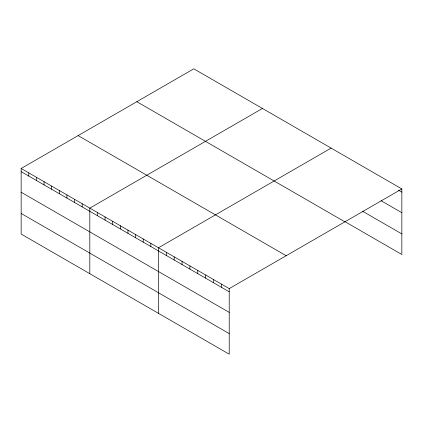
<?xml version="1.0" encoding="UTF-8"?>
<svg xmlns="http://www.w3.org/2000/svg" width="423" height="423" viewBox="0 0 423 423"><rect width="100%" height="100%" fill="white"/><g stroke="black" fill="none" stroke-linecap="round" stroke-linejoin="round"><path stroke-width="0.63" d="M21.15 168.486L229.213 288.608L229.213 354.183L21.15 234.062L21.15 168.486L193.787 68.817L401.85 188.938L401.85 254.514L344.581 221.451M262.445 108.457L89.813 208.127L89.813 273.702M331.109 148.098L158.472 247.767L158.472 313.343M229.213 288.608L401.85 188.938M398.482 190.165L401.85 192.111M381.075 200.714L401.85 212.706M362.548 211.23L401.85 233.924M136.814 101.705L344.882 221.832M78.118 135.593L286.186 255.719M21.15 171.653L229.213 291.78M21.15 192.248L229.213 312.375M21.15 213.467L229.213 333.594M221.356 284.071L221.356 287.243M213.493 279.534L213.493 282.707M205.636 274.998L205.636 278.165M197.774 270.456L197.774 273.628M189.916 265.919L189.916 269.091M182.054 261.382L182.054 264.555M174.191 256.84L174.191 260.013M166.334 252.304L166.334 255.476M150.842 243.362L150.842 246.535M143.217 238.958L143.217 242.13M135.587 234.554L135.587 237.726M127.958 230.149L127.958 233.322M120.328 225.745L120.328 228.917M112.698 221.34L112.698 224.513M105.068 216.936L105.068 220.108M97.438 212.531L97.438 215.704M82.184 203.722L82.184 206.895M74.554 199.318L74.554 202.49M66.924 194.913L66.924 198.086M59.294 190.509L59.294 193.681M51.664 186.104L51.664 189.271M44.04 181.7L44.04 184.867M36.41 177.295L36.41 180.462M28.78 172.891L28.78 176.058"/></g></svg>
